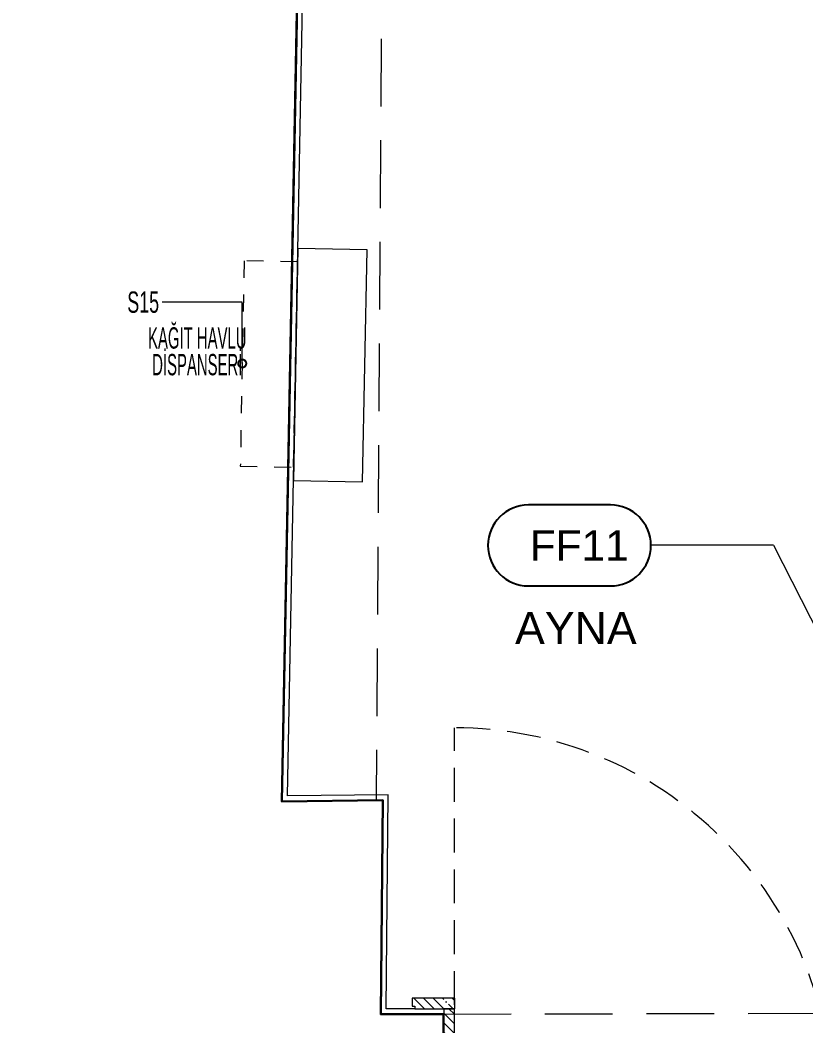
# Model space of a CAD drawing. Header units: centimetres. Extents: x 5488 to 20269, y -31398 to -19684.
# Drawn here: x 18571.6 to 18719, y -22675.9 to -22487.3 of the extents above; entities that cross this region are included whole.
import ezdxf
from ezdxf import colors
from ezdxf.entities.mleader import LeaderData, LeaderLine
from ezdxf.enums import TextEntityAlignment as Align
from ezdxf.math import Vec2, Vec3

# ---------------------------------------------------------------- set-up
doc = ezdxf.new("R2010")
doc.units = ezdxf.units.CM
for name, pattern in [('2202_Autoban_Istinye Park_Food Hall_Yerlesim_Plan_Altlik$0$2202_Autoban_Istinye Park_Food Hall_PLAN_altlik_20220517$0$2202_Autoban_Istinye Park_Food Hall_PLAN_altlik_20220506$0$Dash', [6.35, 3.175, -3.175]), ('DASHED2', [9.525, 6.35, -3.175]), ('HIDDEN', [9.525, 6.35, -3.175])]:
    doc.linetypes.add(name, pattern=pattern)
doc.layers.add('KOD', color=8, linetype='Continuous')
for name, color, linetype, lineweight in [('xxx_Auto_Duvar_Duvar Plan Kesit', 7, 'Continuous', 30), ('xxx_Auto_Kaplama_Ahşap', 34, 'Continuous', 0), ('xxx_Auto_Kaplama_Ahşap Tarama', 16, 'Continuous', 5), ('xxx_Auto_Kaplama_Seramik', 182, 'Continuous', 13), ('xxx_Auto_Kaplama_Seramik Tarama', 186, 'Continuous', 5), ('xxx_Auto_Konstruksiyon_Metal', 141, 'Continuous', 0), ('xxx_Auto_SIGN_GENERAL', 51, 'Continuous', 0), ('xxx_Auto_Tefris_Silik', 252, 'Continuous', 13), ('xxx_Auto_Tefris_Tefris', 32, 'Continuous', 15)]:
    doc.layers.add(name, color=color, linetype=linetype, lineweight=lineweight)
doc.styles.add('AUTOBAN', font='')
doc.styles.add('ROMANS', font='romans')
doc.styles.get('AUTOBAN').set_extended_font_data('Helvetica Normal Tr')

# ---------------------------------------------------------------- blocks, each defined once
blk = doc.blocks.new('wc giriş kapılar')
at = {"layer": 'xxx_Auto_Kaplama_Ahşap Tarama', "linetype": 'Continuous'}
h = blk.add_hatch(dxfattribs=at)
h.set_pattern_fill('ANSI35', color=256, scale=0.4, angle=630)
h.set_pattern_definition([(315, (-24150.2122, -21550.6502), (1.79605122, 1.79605122), []), (315, (-24150.2122, -21552.4463), (1.79605122, 1.79605122), [3.175, -0.635, 0, -0.635])])
h.paths.add_polyline_path([(-1757.66, 2162.58), (-1757.66, 2162.08), (-1750.16, 2162.08), (-1750.16, 2164.08), (-1758.16, 2164.08), (-1758.16, 2162.58)])
h = blk.add_hatch(dxfattribs=at)
h.set_pattern_fill('ANSI35', color=256, scale=0.4, angle=630)
h.set_pattern_definition([(315, (-24147.2713, -21566.963), (1.79605122, 1.79605122), []), (315, (-24147.2713, -21568.759), (1.79605122, 1.79605122), [3.175, -0.635, 0, -0.635])])
h.paths.add_polyline_path([(-1750.22, 2162.08), (-1752.22, 2162.08), (-1752.22, 2133.77), (-1750.22, 2133.77)])
at = {"layer": 'xxx_Auto_Kaplama_Ahşap', "linetype": 'DASHED2'}
blk.add_lwpolyline([(-1750.22, 2143.77), (-1750.22, 2214.77, -0.41576), (-1679.31, 2143.78)], format="xyb", dxfattribs=at)
at = {"layer": 'xxx_Auto_Kaplama_Ahşap'}
for points in [[(-1757.66, 2162.58), (-1757.66, 2162.08), (-1750.16, 2162.08), (-1750.16, 2164.08), (-1758.16, 2164.08), (-1758.16, 2162.58)], [(-1750.22, 2162.08), (-1752.22, 2162.08), (-1752.22, 2133.77), (-1750.22, 2133.77)]]:
    blk.add_lwpolyline(points, close=True, dxfattribs=at)
blk = doc.blocks.new('A$Cd4c68676')
at = {"layer": 'xxx_Auto_Duvar_Duvar Plan Kesit', "color": 0}
blk.add_lwpolyline([(10.2, 250.23), (-1.53, 250.21), (-1.16, 290.35), (-20.08, 290.11), (-17.13, 446.27)], dxfattribs=at)
at = {"layer": 'xxx_Auto_Kaplama_Seramik'}
blk.add_lwpolyline([(4.83, 251.21), (-0.52, 251.21), (-0.15, 291.36), (-19.06, 291.12), (-16.13, 446.19)], dxfattribs=at)
at = {"layer": 'xxx_Auto_Kaplama_Seramik Tarama', "color": 0}
blk.add_lwpolyline([(-14.42, 589.43), (-20.08, 290.08)], dxfattribs=at)
at = {"layer": 'xxx_Auto_Tefris_Silik', "linetype": 'HIDDEN', "ltscale": 2}
for points in [[(-1.19, 471.2), (-2.41, 290.33)], [(10.2, 250.23), (85.22, 250.4)]]:
    blk.add_lwpolyline(points, dxfattribs=at)
at = {"layer": 'xxx_Auto_Duvar_Duvar Plan Kesit', "color": 0}
blk.add_blockref('wc giriş kapılar', (1762.48, -1910.87), dxfattribs=at)
blk = doc.blocks.new('_DotSmall')
at = {"color": 0, "linetype": 'ByBlock', "const_width": 0.5}
blk.add_lwpolyline([(-0.0625, 0, 1), (0.0625, 0, 1)], format="xyb", close=True, dxfattribs=at)
blk = doc.blocks.new('_TagSlot')
at = {"color": 0, "linetype": 'ByBlock', "lineweight": -2, "transparency": 16777216}
blk.add_lwpolyline([(-0.049, -4), (8.049, -4, 1), (8.049, 4), (-0.049, 4, 1)], format="xyb", close=True, dxfattribs=at)
at = {"color": 0, "linetype": 'ByBlock', "lineweight": -2, "transparency": 16777216, "style": 'AUTOBAN'}
blk.add_attdef('TAGNUMBER', text='', height=3, dxfattribs=at).set_placement((4.968, -1.5), align=Align.CENTER)
blk = doc.blocks.new('x2202_Autoban_Istinye Park_Food Hall_PLAN_altlik_20220517$0$2202_Autoban_Istinye Park_Food Hall_PLAN_altlik_20220506$0$kağıt havlu verici-plan')
at = {"linetype": '2202_Autoban_Istinye Park_Food Hall_Yerlesim_Plan_Altlik$0$2202_Autoban_Istinye Park_Food Hall_PLAN_altlik_20220517$0$2202_Autoban_Istinye Park_Food Hall_PLAN_altlik_20220506$0$Dash'}
blk.add_lwpolyline([(-19.25, 10), (19.25, 10), (19.25, 0), (-19.25, 0)], close=True, dxfattribs=at)
blk.add_lwpolyline([(-21.75, 0), (21.75, 0), (21.75, -13), (-21.75, -13)], close=True)
blk = doc.blocks.new('WC TEFRIS')
at = {"layer": 'xxx_Auto_Tefris_Tefris', "xscale": -1, "rotation": 88.91850968225587}
blk.add_blockref('x2202_Autoban_Istinye Park_Food Hall_PLAN_altlik_20220517$0$2202_Autoban_Istinye Park_Food Hall_PLAN_altlik_20220506$0$kağıt havlu verici-plan', (-309.17, 642.42), dxfattribs=at)
blk = doc.blocks.new('A$C1e03b758')
at = {"layer": 'KOD', "linetype": 'ByBlock', "lineweight": -2}
for q in [(63.7, -132.93), (128.39, -215.05)]:
    blk.add_line((86.68, -132.93), q, dxfattribs=at)
at = {"layer": 'KOD', "xscale": 1.8984375, "yscale": 1.8984375, "zscale": 1.8984375}
blk.add_blockref('_TagSlot', (40.82, -133), dxfattribs=at).add_auto_attribs({'TAGNUMBER': 'FF11'})
at = {"layer": 'KOD', "insert": (61.03, -151.48), "char_height": 6, "attachment_point": 9, "style": 'AUTOBAN'}
blk.add_mtext_dynamic_manual_height_columns('AYNA', width=95.8258, gutter_width=20, heights=[6.5], dxfattribs=at)
at = {"layer": 'xxx_Auto_SIGN_GENERAL', "color": 12, "insert": (-21.39, -96.62), "char_height": 4, "attachment_point": 5, "line_spacing_factor": 0.75, "style": 'ROMANS'}
blk.add_mtext_dynamic_manual_height_columns('{\\fArial|b0|i0|c162|p34;\\W0.5;KAĞIT HAVLU DİSPANSERİ}', width=26.804, gutter_width=20, heights=[0], dxfattribs=at)
at = {"layer": 'xxx_Auto_SIGN_GENERAL', "color": 12}
ml = blk.add_multileader_mtext('Standard', dxfattribs=at)
ml.set_content('{\\W0.6;S15}', color=12, style='AUTOBAN')
ml.set_leader_properties()
ml.set_arrow_properties(name='DOTSMALL')
ml.build(insert=Vec2(0, 0))
ml.multileader.update_dxf_attribs({"has_text_frame": 1, "dogleg_length": 2.04, "arrow_head_size": 3})
ctx = ml.context
ctx.base_point, ctx.arrow_head_size, ctx.landing_gap_size, ctx.plane_origin = Vec3(-34.88, -87.38), 3, 0.6, Vec3(-57.93, -4.69)
ctx.text_align_type = 2
notes = []
notes.append((ctx, [(1, (1, 1, 0), (-12.96, -87.38), (-1, 0), 15, [(0, [(-12.96, -98.88)], 0, [])])]))
ctx.mtext.insert, ctx.mtext.width, ctx.mtext.defined_height, ctx.mtext.alignment, ctx.mtext.flow_direction = Vec3(-28.56, -85.38), 4.2015, 4.28, 3, 5
for ctx, leaders in notes:
    for number, flags, end, landing, length, lines in leaders:
        leader = LeaderData()
        leader.index, (leader.has_last_leader_line, leader.has_dogleg_vector, leader.attachment_direction) = number, flags
        leader.last_leader_point, leader.dogleg_vector, leader.dogleg_length = Vec3(end), Vec3(landing), length
        for number, points, colour, breaks in lines:
            line = LeaderLine()
            line.index, line.vertices, line.color, line.breaks = number, Vec3.list(points), colors.encode_raw_color(colour), breaks
            leader.lines.append(line)
        ctx.leaders.append(leader)

msp = doc.modelspace()

# ---------------------------------------------------------------- linework, layer by layer
at = {"layer": 'xxx_Auto_Duvar_Duvar Plan Kesit'}
msp.add_lwpolyline([(17084.85, -22081.2), (17085.12, -22068.94), (17371.12, -22061.47), (17370.69, -22091.14), (17383.68, -22091.38), (17384.22, -22062.02), (17587.9, -22057.89), (17586.43, -22139), (17598.51, -22139.21), (17599.96, -22058.28), (18563.5, -22038.28), (18561.49, -22923.93), (18640.77, -22923.93), (18640.24, -22701.09), (18651.04, -22701.04), (18650.98, -22673.72), (18639.25, -22673.75), (18639.62, -22633.61), (18620.69, -22633.85), (18626.35, -22334.51)], dxfattribs=at)

# ---------------------------------------------------------------- next in the draw order: block references
msp.add_blockref('A$Cd4c68676', (18640.77, -22923.93))

# ---------------------------------------------------------------- next in the draw order: block references
at = {"layer": 'xxx_Auto_Kaplama_Ahşap'}
msp.add_blockref('A$C1e03b758', (18626.2, -22452.84), dxfattribs=at)

# ---------------------------------------------------------------- next in the draw order: block references
at = {"layer": 'xxx_Auto_Konstruksiyon_Metal'}
msp.add_blockref('WC TEFRIS', (18932.41, -23194.32), dxfattribs=at)

doc.saveas('drawing.dxf')
